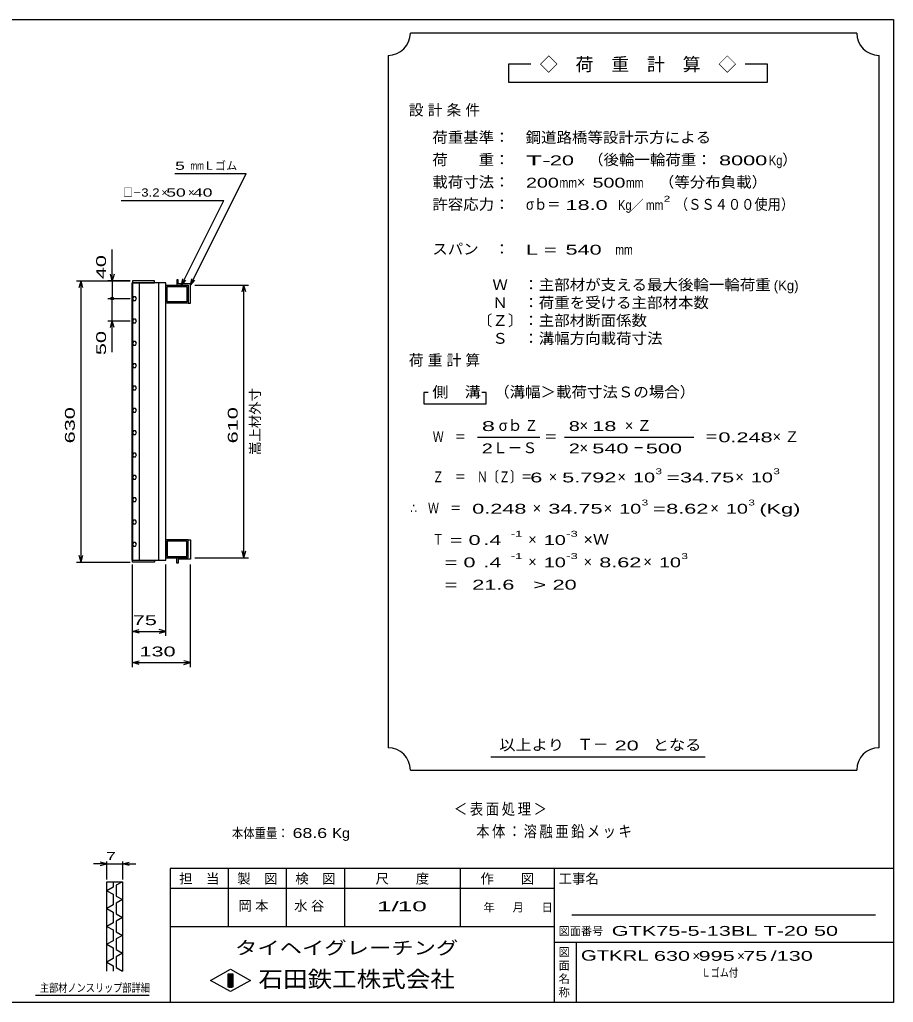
# Model space of a CAD drawing. Units: millimetres, scale not verified. Extents: x -1820 to 1731, y -1282 to 1054.
# Drawn here: x -227 to 1731, y -1146 to 1054 of the extents above; entities that cross this region are included whole.
import ezdxf
from ezdxf.enums import TextEntityAlignment as Align

# ---------------------------------------------------------------- set-up
doc = ezdxf.new("R2010")
doc.units = ezdxf.units.MM
doc.header["$LTSCALE"] = 10
for name, color, linetype, lineweight in [('0_2', 150, 'Continuous', 25), ('16', 3, 'Continuous', 25), ('22', 4, 'Continuous', 25), ('24', 2, 'Continuous', 25), ('32', 4, 'Continuous', 25)]:
    doc.layers.add(name, color=color, linetype=linetype, lineweight=lineweight)
doc.styles.add('ベクトル', font='')
doc.styles.get('ベクトル').set_extended_font_data('ベクトル')

msp = doc.modelspace()

# ---------------------------------------------------------------- linework, layer by layer
at = {"layer": '0_2'}
for p, q in [((-1729, 1053.5), (1731, 1053.5)), ((1731, 1053.5), (1731, -1146.5)), ((1731, -846.5), (111, -846.5)), ((111, -846.5), (111, -1146.5)), ((241, -846.5), (241, -976.5)), ((371, -976.5), (371, -846.5)), ((501, -846.5), (501, -976.5)), ((761, -976.5), (761, -846.5)), ((971, -846.5), (971, -1146.5)), ((971, -891.5), (111, -891.5)), ((1691, -951.5), (1011, -951.5)), ((111, -976.5), (971, -976.5)), ((971, -1011.5), (1731, -1011.5)), ((1021, -1146.5), (1021, -1011.5)), ((201, -1097.5), (246, -1072.5)), ((246, -1072.5), (291, -1097.5)), ((246, -1122.5), (201, -1097.5)), ((241, -1082.5), (251, -1082.5)), ((241, -1112.5), (241, -1082.5)), ((241, -1082.5), (243, -1082.5)), ((243, -1082.5), (243, -1112.5)), ((245, -1112.5), (245, -1082.5)), ((245, -1082.5), (247, -1082.5)), ((291, -1097.5), (246, -1122.5)), ((247, -1082.5), (247, -1112.5)), ((249, -1112.5), (249, -1082.5)), ((249, -1082.5), (251, -1082.5)), ((251, -1082.5), (251, -1112.5)), ((251, -1082.5), (251, -1112.5)), ((251, -1112.5), (241, -1112.5)), ((243, -1112.5), (245, -1112.5)), ((247, -1112.5), (249, -1112.5)), ((1731, -1146.5), (-1729, -1146.5))]:
    msp.add_line(p, q, dxfattribs=at)
at = {"layer": '16'}
for p, q in [((25.3, -156.5), (25.3, 464.5)), ((25.3, 464.5), (26, 464.5)), ((76, 469), (26, 469)), ((26, 469), (26, 464.5)), ((26, 464.5), (76, 464.5)), ((26, 464.5), (26, -156.5)), ((101, 464.5), (26, 464.5)), ((41.5, 464.5), (41.5, -156.5)), ((76, 464.5), (76, 469)), ((85.5, -156.5), (85.5, 464.5)), ((101, -156.5), (101, 464.5)), ((129, 471), (126, 471)), ((126, 471), (126, 459)), ((129, 462), (129, 471)), ((156, 462), (129, 462)), ((156, 419), (156, 462)), ((101, 459), (151, 459)), ((101, 419), (101, 459)), ((104, 456), (148, 456)), ((104, 422), (104, 456)), ((126, 459), (151, 459)), ((148, 456), (148, 422)), ((151, 459), (151, 419)), ((151, 459), (151, 419)), ((28.22, 432.88), (26, 428.96)), ((26, 428.96), (28.28, 425.09)), ((32.72, 432.91), (28.22, 432.88)), ((28.28, 425.09), (32.78, 425.12)), ((35, 429), (32.72, 432.91)), ((32.78, 425.12), (35, 429.04)), ((151, 419), (101, 419)), ((148, 422), (104, 422)), ((151, 419), (156, 419)), ((28.22, 382.88), (26, 378.96)), ((26, 378.96), (28.28, 375.09)), ((32.72, 382.91), (28.22, 382.88)), ((28.28, 375.09), (32.78, 375.12)), ((35, 379), (32.72, 382.91)), ((32.78, 375.12), (35, 379.04)), ((28.22, 332.88), (26, 328.96)), ((32.72, 332.91), (28.22, 332.88)), ((35, 329), (32.72, 332.91)), ((26, 328.96), (28.28, 325.09)), ((28.28, 325.09), (32.78, 325.12)), ((32.78, 325.12), (35, 329.04)), ((28.22, 282.88), (26, 278.96)), ((26, 278.96), (28.28, 275.09)), ((32.72, 282.91), (28.22, 282.88)), ((28.28, 275.09), (32.78, 275.12)), ((35, 279), (32.72, 282.91)), ((32.78, 275.12), (35, 279.04)), ((28.22, 232.88), (26, 228.96)), ((26, 228.96), (28.28, 225.09)), ((32.72, 232.91), (28.22, 232.88)), ((28.28, 225.09), (32.78, 225.12)), ((35, 229), (32.72, 232.91)), ((32.78, 225.12), (35, 229.04)), ((28.22, 182.88), (26, 178.96)), ((26, 178.96), (28.28, 175.09)), ((32.72, 182.91), (28.22, 182.88)), ((35, 179), (32.72, 182.91)), ((32.78, 175.12), (35, 179.04)), ((28.28, 175.09), (32.78, 175.12)), ((28.22, 132.88), (26, 128.96)), ((32.72, 132.91), (28.22, 132.88)), ((35, 129), (32.72, 132.91)), ((26, 128.96), (28.28, 125.09)), ((28.28, 125.09), (32.78, 125.12)), ((32.78, 125.12), (35, 129.04)), ((28.22, 82.88), (26, 78.96)), ((26, 78.96), (28.28, 75.09)), ((32.72, 82.91), (28.22, 82.88)), ((28.28, 75.09), (32.78, 75.12)), ((35, 79), (32.72, 82.91)), ((32.78, 75.12), (35, 79.04)), ((28.22, 32.88), (26, 28.96)), ((26, 28.96), (28.28, 25.09)), ((32.72, 32.91), (28.22, 32.88)), ((28.28, 25.09), (32.78, 25.12)), ((35, 29), (32.72, 32.91)), ((32.78, 25.12), (35, 29.04)), ((28.22, -17.12), (26, -21.04)), ((26, -21.04), (28.28, -24.91)), ((32.72, -17.09), (28.22, -17.12)), ((35, -21), (32.72, -17.09)), ((32.78, -24.88), (35, -20.96)), ((28.28, -24.91), (32.78, -24.88)), ((28.22, -67.12), (26, -71.04)), ((26, -71.04), (28.28, -74.91)), ((32.72, -67.09), (28.22, -67.12)), ((28.28, -74.91), (32.78, -74.88)), ((35, -71), (32.72, -67.09)), ((32.78, -74.88), (35, -70.96)), ((28.22, -117.12), (26, -121.04)), ((26, -121.04), (28.28, -124.91)), ((32.72, -117.09), (28.22, -117.12)), ((28.28, -124.91), (32.78, -124.88)), ((35, -121), (32.72, -117.09)), ((32.78, -124.88), (35, -120.96)), ((151, -111), (101, -111)), ((101, -111), (101, -151)), ((148, -114), (104, -114)), ((104, -114), (104, -148)), ((148, -148), (148, -114)), ((151, -151), (151, -111)), ((151, -111), (156, -111)), ((151, -151), (151, -111)), ((156, -111), (156, -154)), ((101, -151), (151, -151)), ((104, -148), (148, -148)), ((126, -163), (126, -151)), ((126, -151), (151, -151)), ((156, -154), (129, -154)), ((129, -154), (129, -163)), ((26, -156.5), (25.3, -156.5)), ((26, -156.5), (76, -156.5)), ((26, -161), (26, -156.5)), ((26, -156.5), (101, -156.5)), ((76, -161), (26, -161)), ((76, -156.5), (76, -161)), ((129, -163), (126, -163))]:
    msp.add_line(p, q, dxfattribs=at)
at = {"layer": '22'}
for p, q in [((121, 709), (281, 709)), ((156, 459), (281, 709)), ((1, 649), (231, 649)), ((136, 459), (231, 649)), ((-19, 469), (-19, 539)), ((-19, 469), (-23, 484)), ((-15, 484), (-19, 469)), ((-99, 469), (21, 469)), ((-93, 454), (-89, 469)), ((-85, 454), (-89, 469)), ((-89, -161), (-89, 469)), ((21, 469), (-29, 469)), ((-19, 469), (-19, 429)), ((136, 459), (139, 473.6)), ((136, 459), (146, 470)), ((156, 459), (159, 473.6)), ((156, 459), (166, 470)), ((166, 459), (286, 459)), ((272, 444), (276, 459)), ((280, 444), (276, 459)), ((276, -151), (276, 459)), ((-29, 429), (21, 429)), ((-19, 379), (-19, 429)), ((-29, 379), (21, 379)), ((-23, 364), (-19, 379)), ((-15, 364), (-19, 379)), ((-19, 309), (-19, 379)), ((-89, -161), (-93, -146)), ((-89, -161), (-85, -146)), ((166, -151), (286, -151)), ((276, -151), (272, -136)), ((276, -151), (280, -136)), ((-99, -161), (21, -161)), ((26, -326), (26, -166)), ((26, -396), (26, -166)), ((101, -326), (101, -166)), ((156, -396), (156, -166)), ((26, -316), (41, -312)), ((41, -320), (26, -316)), ((26, -316), (101, -316)), ((101, -316), (86, -312)), ((86, -320), (101, -316)), ((26, -386), (41, -382)), ((41, -390), (26, -386)), ((26, -386), (156, -386)), ((156, -386), (141, -382)), ((141, -390), (156, -386))]:
    msp.add_line(p, q, dxfattribs=at)
msp.add_circle((-19, 429), 3, dxfattribs=at)
at = {"layer": '24', "color": 4}
for p, q in [((1649, 1023.5), (649, 1023.5)), ((599, 973.5), (599, -576.5)), ((1699, -576.5), (1699, 973.5)), ((919, 953.5), (869, 953.5)), ((869, 953.5), (869, 913.5)), ((1449, 953.5), (1399, 953.5)), ((1449, 913.5), (1449, 953.5)), ((869, 913.5), (1449, 913.5)), ((689, 218.5), (679, 218.5)), ((679, 218.5), (679, 193.5)), ((819, 218.5), (809, 218.5)), ((819, 193.5), (819, 218.5)), ((679, 193.5), (819, 193.5)), ((799, 118.5), (939, 118.5)), ((994, 118.5), (1284, 118.5)), ((829, -596.5), (1309, -596.5)), ((649, -626.5), (1649, -626.5))]:
    msp.add_line(p, q, dxfattribs=at)
for centre, start, end in [((599, 1023.5), 270, 0), ((1699, 1023.5), 180, 270), ((599, -626.5), 0, 90), ((1699, -626.5), 90, 180)]:
    msp.add_arc(centre, 50, start, end, dxfattribs=at)
at = {"layer": '32'}
for p, q in [((-31, -836.5), (-46, -832.5)), ((-31, -871.5), (-31, -831.5)), ((4, -831.5), (4, -871.5)), ((4, -836.5), (19, -832.5)), ((-31, -836.5), (-61, -836.5)), ((-46, -840.5), (-31, -836.5)), ((-31, -836.5), (4, -836.5)), ((19, -840.5), (4, -836.5)), ((4, -836.5), (34, -836.5)), ((-31, -876.5), (4, -876.5)), ((-31, -1076.5), (-31, -876.5)), ((-17, -876.5), (-17, -888.5)), ((4, -876.5), (-10, -884.5)), ((4, -876.5), (4, -1076.5)), ((-17, -888.5), (-31, -896.5)), ((-31, -896.5), (-17, -904.5)), ((-10, -884.5), (-10, -908.5)), ((-17, -904.5), (-17, -928.5)), ((-10, -908.5), (4, -916.5)), ((4, -916.5), (-10, -924.5)), ((-17, -928.5), (-31, -936.5)), ((-31, -936.5), (-17, -944.5)), ((-17, -944.5), (-17, -968.5)), ((-10, -924.5), (-10, -948.5)), ((-10, -948.5), (4, -956.5)), ((4, -956.5), (-10, -964.5)), ((-10, -964.5), (-10, -988.5)), ((-17, -968.5), (-31, -976.5)), ((-31, -976.5), (-17, -984.5)), ((-17, -984.5), (-17, -1008.5)), ((-10, -988.5), (4, -996.5)), ((-17, -1008.5), (-31, -1016.5)), ((4, -996.5), (-10, -1004.5)), ((-10, -1004.5), (-10, -1028.5)), ((-31, -1016.5), (-17, -1024.5)), ((-17, -1024.5), (-17, -1048.5)), ((-10, -1028.5), (4, -1036.5)), ((-17, -1048.5), (-31, -1056.5)), ((4, -1036.5), (-10, -1044.5)), ((-10, -1044.5), (-10, -1068.5)), ((-31, -1056.5), (-17, -1064.5)), ((-17, -1064.5), (-17, -1076.5)), ((-10, -1068.5), (4, -1076.5)), ((64, -1131.5), (-191, -1131.5))]:
    msp.add_line(p, q, dxfattribs=at)

# ---------------------------------------------------------------- texts
at = {"layer": '0_2', "style": 'ベクトル'}
for s, height, p in [('担\u3000当', 21.99, (131, -869.5)), ('製\u3000図', 21.99, (261, -869.5)), ('検\u3000図', 21.99, (391, -869.5)), ('尺\u3000\u3000度', 21.99, (571, -869.5)), ('作\u3000\u3000図', 21.99, (806, -869.5)), ('工事名', 21.99, (981, -869.5)), ('年', 18.33, (813, -934)), ('月', 18.33, (878, -934)), ('日', 18.33, (943, -934)), ('図面番号', 18.33, (981, -987)), ('図', 18.33, (981, -1034)), ('面', 18.33, (981, -1064)), ('名', 18.33, (981, -1094)), ('称', 18.33, (981, -1124))]:
    msp.add_text(s, height=height, dxfattribs=at).set_placement(p, align=Align.MIDDLE_LEFT)
at = {"layer": '0_2', "color": 222, "style": 'ベクトル'}
for s, height, width, p in [('タイヘイグレーチング', 29.33, 1.25, (256, -1024.5)), ('石田鉄工株式会社', 36.66, 1.1, (308.5, -1094.5))]:
    msp.add_text(s, height=height, dxfattribs=dict(at, width=width)).set_placement(p, align=Align.MIDDLE_LEFT)
at = {"layer": '22', "color": 2, "style": 'ベクトル'}
for s, height, width, p in [(' 5 ', 18.33, 1.6, (111, 726.5)), ('mm', 18.33, 0.75, (156, 726.5)), ('□－', 18.33, 0.8, (6, 666.5)), ('3.2', 18.33, 1.2, (46, 666.5)), (' 50 ', 18.33, 1.6, (91, 666.5)), (' 40 ', 18.33, 1.6, (151, 666.5)), (' 75 ', 21.99, 1.65, (13.5, -291)), (' 130 ', 21.99, 1.65, (28.5, -361)), ('本体重量：', 21.99, 0.85, (249, -767.5)), (' 68.6', 21.99, 1.35, (374, -767.5)), ('Kg', 21.99, 1.1, (474, -767.5)), ('1/', 21.99, 2, (574, -931.5)), (' 10 ', 21.99, 2, (604, -931.5)), ('GTK75-5-13BL T-20 50         ', 21.99, 1.65, (1100, -986.5)), ('GTKRL', 23.46, 1.45, (1031, -1041.5)), (' 630 ', 21.99, 1.65, (1181, -1042.5)), (' 995 ', 21.99, 1.65, (1281, -1042.5)), (' 75 ', 21.99, 1.65, (1381, -1042.5)), ('/', 21.99, 1.65, (1456, -1042.5)), (' 130 ', 21.99, 1.65, (1456, -1042.5)), ('Ｌゴム付', 18.33, 0.8, (1301, -1080))]:
    msp.add_text(s, height=height, dxfattribs=dict(at, width=width)).set_placement(p, align=Align.MIDDLE_LEFT)
for s, height, p in [('Ｌゴム', 18.33, (186, 726.5)), ('×', 18.33, (91, 666.5)), ('×', 18.33, (151, 666.5)), ('×', 21.99, (1281, -1042.5)), ('×', 21.99, (1381, -1042.5))]:
    msp.add_text(s, height=height, dxfattribs=at).set_placement(p, align=Align.MIDDLE_LEFT)
at = {"layer": '22', "color": 2, "style": 'ベクトル', "width": 1.65}
for s, p in [(' 40 ', (-44, 459)), (' 50 ', (-44, 289)), (' 630 ', (-114, 91.5)), (' 610', (251, 91.5))]:
    msp.add_text(s, height=21.99, rotation=90, dxfattribs=at).set_placement(p, align=Align.MIDDLE_LEFT)
at = {"layer": '22', "color": 2, "style": 'ベクトル'}
msp.add_text('嵩上材外寸', height=21.99, rotation=90, dxfattribs=at).set_placement((301, 79), align=Align.MIDDLE_LEFT)
at = {"layer": '22', "color": 2, "attachment_point": 4, "style": 'ベクトル'}
for s, insert, char_height in [('\\T1.2;\\W0.85;＜表面処理＞', (746.5, -715), 25.66), ('\\T1.19;\\W0.85;本体：溶融亜鉛メッキ', (796.5, -765), 25.66), ('\\T1.25;岡本\u3000', (263.5, -931.5), 21.99), ('\\T1.25;水谷\u3000', (388.5, -931.5), 21.99)]:
    msp.add_mtext(s, dxfattribs=dict(at, insert=insert, char_height=char_height))
at = {"layer": '24', "style": 'ベクトル'}
for s, height, p in [('◇\u3000荷\u3000重\u3000計\u3000算\u3000◇', 29.33, (939, 953.5)), ('）', 24.19, (1482, 740)), ('×', 24.19, (1022, 690)), ('／', 21.99, (1141.5, 638.5)), ('(Kg)', 21.99, (1463, 458.5)), ('σｂ', 24.19, (847, 145)), ('×', 24.19, (1028, 145)), ('Ｌ－Ｓ', 24.19, (834, 95)), ('×', 24.19, (1028, 95)), ('×', 24.19, (959, 30)), ('×', 24.19, (1113, 30)), ('×', 24.19, (1377, 30)), ('×', 24.19, (923, -40)), ('×', 24.19, (1082, -40)), ('×', 24.19, (1321, -40)), ('×', 24.19, (913, -110)), ('×', 24.19, (913, -160)), ('×', 24.19, (1037, -160)), ('×', 24.19, (1171, -160)), ('Ｔ－', 25.66, (1023, -569))]:
    msp.add_text(s, height=height, dxfattribs=at).set_placement(p, align=Align.MIDDLE_LEFT)
for s, height, width, p in [('荷重基準：\u3000', 24.19, 1.05, (698, 790)), ('鋼道路橋等設計示方による', 24.19, 1.05, (907, 790)), ('荷\u3000\u3000重：\u3000', 24.19, 1.05, (698, 740)), ('T-', 21.99, 2, (908, 738.5)), (' 20 ', 21.99, 1.65, (948, 738.5)), ('（後輪一輪荷重：', 24.19, 1.05, (1047, 740)), (' 8000', 21.99, 1.65, (1327, 738.5)), ('Kg', 21.99, 0.85, (1452, 738.5)), ('載荷寸法：\u3000', 24.19, 1.05, (698, 690)), ('\u3000（等分布負載）', 24.19, 1.05, (1171, 690)), ('200', 21.99, 1.5, (908, 688.5)), ('mm', 21.99, 0.8, (983, 688.5)), ('500', 21.99, 1.5, (1057, 688.5)), ('mm', 21.99, 0.8, (1132, 688.5)), ('許容応力：\u3000', 24.19, 1.05, (698, 640)), ('σｂ＝', 24.19, 0.9, (908, 640)), (' 18.0', 21.99, 1.65, (983, 638.5)), ('Kg', 21.99, 0.85, (1114, 638.5)), ('mm', 21.99, 0.8, (1176.5, 638.5)), ('2', 13.2, 1.5, (1216.5, 652.5)), ('（ＳＳ４００使用）', 24.19, 0.9, (1241.5, 640)), ('スパン\u3000：\u3000', 24.19, 1.05, (698, 540)), ('L =', 21.99, 1.65, (908, 538.5)), (' 540 ', 21.99, 1.65, (983, 538.5)), ('mm', 21.99, 0.8, (1108, 538.5)), ('\u3000Ｗ\u3000：主部材が支える最大後輪一輪荷重', 24.19, 1.05, (798, 460)), ('\u3000Ｎ\u3000：荷重を受ける主部材本数', 24.19, 1.05, (798, 420)), ('〔Ｚ〕：主部材断面係数', 24.19, 1.05, (798, 380)), ('\u3000Ｓ\u3000：溝幅方向載荷寸法', 24.19, 1.05, (798, 340)), ('側\u3000溝', 24.19, 1.1, (698, 220)), ('\u3000（溝幅＞載荷寸法Ｓの場合）', 24.19, 1.05, (802, 220)), ('8', 21.99, 1.8, (809, 143.5)), ('Ｚ', 24.19, 0.9, (905, 145)), ('8', 21.99, 1.5, (1004, 143.5)), (' 18 ', 21.99, 1.65, (1043, 143.5)), ('Ｗ\u3000＝', 24.19, 0.75, (699, 120)), ('＝', 24.19, 0.9, (949, 120)), ('＝', 24.19, 0.9, (1309, 120)), ('0.248', 21.99, 1.65, (1339, 118.5)), ('2', 21.99, 1.5, (809, 93.5)), ('2', 21.99, 1.5, (1004, 93.5)), (' 540 ', 21.99, 1.65, (1043, 93.5)), ('－', 24.19, 0.75, (1148, 95)), (' 500 ', 21.99, 1.65, (1163, 93.5)), ('Ｚ\u3000＝\u3000Ｎ〔Ｚ〕＝', 24.19, 0.75, (699, 30)), ('3', 13.2, 1.5, (1198, 42.5)), ('3', 13.2, 1.5, (1462, 42.5)), (' 6 ', 21.99, 1.65, (904, 28.5)), ('5.792', 21.99, 1.65, (989, 28.5)), ('10', 21.99, 1.5, (1148, 28.5)), ('=', 21.99, 1.7, (1223, 28.5)), ('34.75', 21.99, 1.65, (1253, 28.5)), ('10', 21.99, 1.5, (1412, 28.5)), ('3', 13.2, 1.5, (1167, -27.5)), ('3', 13.2, 1.5, (1406, -27.5)), ('∴\u3000Ｗ\u3000＝', 24.19, 0.75, (649, -40)), (' 0.248', 21.99, 1.65, (774, -41.5)), ('34.75', 21.99, 1.65, (958, -41.5)), ('10', 21.99, 1.5, (1117, -41.5)), ('=', 21.99, 1.7, (1192, -41.5)), ('8.62', 21.99, 1.65, (1222, -41.5)), ('10', 21.99, 1.5, (1356, -41.5)), ('(Kg)', 21.99, 1.65, (1431, -41.5)), ('Ｔ', 24.19, 0.75, (699, -110)), (' = 0', 21.99, 1.65, (724, -111.5)), (' .4 ', 21.99, 1.65, (799, -111.5)), ('-1', 13.2, 1.65, (874, -97.5)), ('10', 21.99, 1.5, (948, -111.5)), ('-3', 13.2, 1.65, (998, -97.5)), ('×Ｗ', 24.19, 1.1, (1037, -110)), ('  = 0', 21.99, 1.65, (699, -161.5)), (' .4 ', 21.99, 1.65, (799, -161.5)), ('-1', 13.2, 1.65, (874, -147.5)), ('10', 21.99, 1.5, (948, -161.5)), ('-3', 13.2, 1.65, (998, -147.5)), ('8.62', 21.99, 1.65, (1072, -161.5)), ('10', 21.99, 1.5, (1206, -161.5)), ('3', 13.2, 1.5, (1256, -147.5)), ('  =', 21.99, 1.65, (699, -211.5)), (' 21.6', 21.99, 1.65, (774, -211.5)), ('>', 21.99, 1.7, (924, -211.5)), (' 20 ', 21.99, 1.65, (954, -211.5)), ('以上より\u3000', 24.19, 1.1, (848, -570)), (' 20 ', 21.99, 1.65, (1093, -571.5)), ('となる', 24.19, 1.1, (1192, -570))]:
    msp.add_text(s, height=height, dxfattribs=dict(at, width=width)).set_placement(p, align=Align.MIDDLE_LEFT)
at = {"layer": '24', "char_height": 24.19, "attachment_point": 4, "style": 'ベクトル'}
for s, insert in [('\\T1.28;設計条件', (645.5, 850)), ('\\T1.28;荷重計算', (645.5, 290)), ('\\T1.42;×Ｚ', (1129.5, 145)), ('\\T1.42;×Ｚ', (1460.5, 120))]:
    msp.add_mtext(s, dxfattribs=dict(at, insert=insert))
at = {"layer": '32', "color": 2, "style": 'ベクトル'}
for s, width, p in [(' 7 ', 1.6, (-43.5, -819)), ('主部材ノンスリップ部詳細', 0.8, (-181, -1114))]:
    msp.add_text(s, height=18.33, dxfattribs=dict(at, width=width)).set_placement(p, align=Align.MIDDLE_LEFT)

doc.saveas('drawing.dxf')
